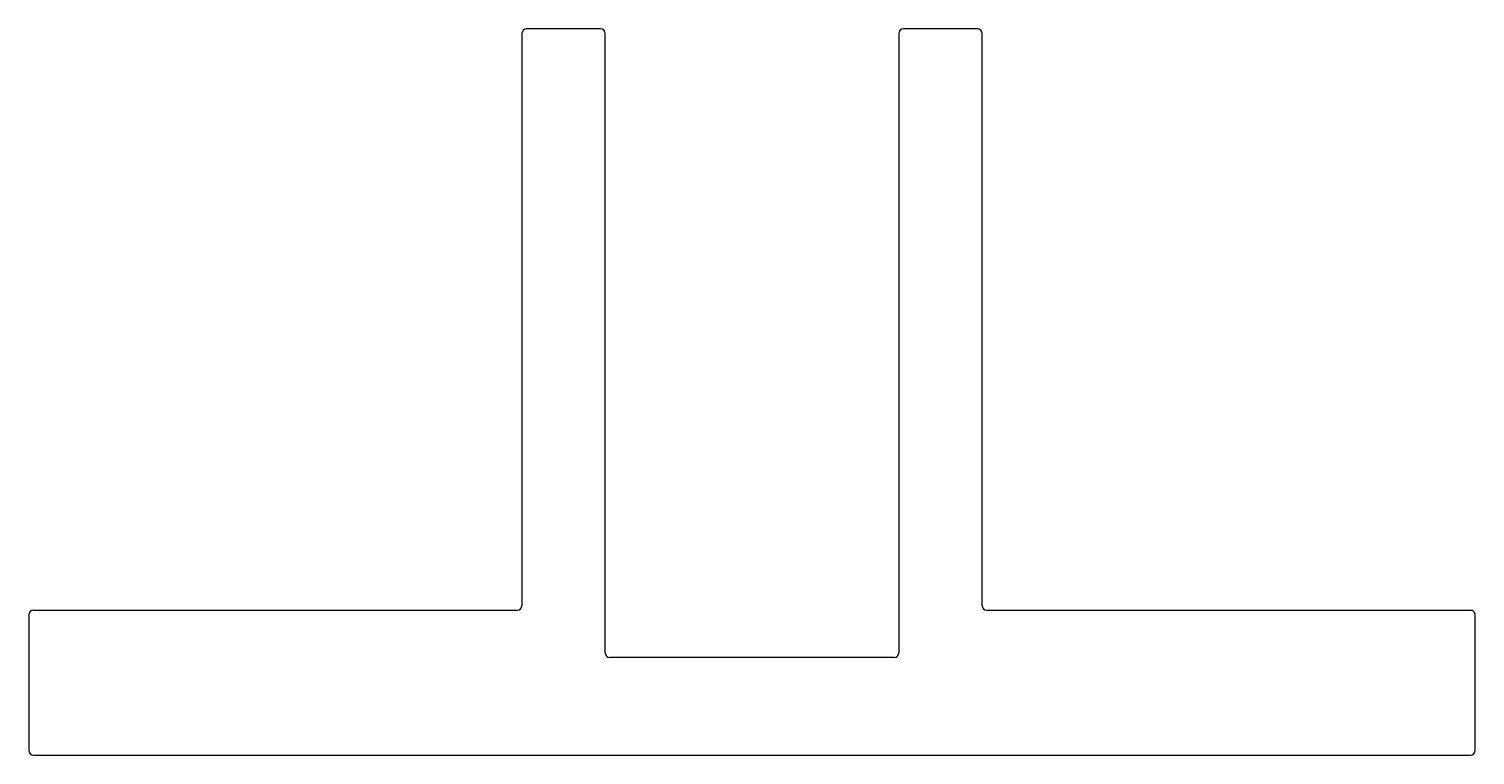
# Model space of a CAD drawing. Extents: x -63 to 64, y 5 to 69.
import ezdxf

# ---------------------------------------------------------------- set-up
doc = ezdxf.new("R2010")
doc.units = 0
doc.layers.get('0').update_dxf_attribs({"linetype": 'CONTINUOUS'})

msp = doc.modelspace()

# ---------------------------------------------------------------- linework, layer by layer
for p, q in [((-13.09, 68.82), (-19.58, 68.82)), ((20.01, 68.82), (13.52, 68.82)), ((-19.99, 68.42), (-19.99, 18.21)), ((-12.68, 14.08), (-12.68, 68.42)), ((13.11, 68.42), (13.11, 14.08)), ((20.42, 18.21), (20.42, 68.42)), ((-20.39, 17.8), (-62.88, 17.8)), ((63.31, 17.8), (20.82, 17.8)), ((-63.29, 17.4), (-63.29, 5.51)), ((63.71, 5.51), (63.71, 17.4)), ((12.71, 13.67), (-12.28, 13.67)), ((-62.88, 5.1), (63.31, 5.1))]:
    msp.add_line(p, q)
for centre, start, end in [((-19.58, 68.42), 90, 180), ((-13.09, 68.42), 0, 90), ((13.52, 68.42), 90, 180), ((20.01, 68.42), 0, 90), ((-62.88, 17.4), 90, 180), ((-20.39, 18.21), 270, 360), ((20.82, 18.21), 180, 270), ((63.31, 17.4), 45, 90), ((63.31, 17.4), 0, 45), ((-12.28, 14.08), 180, 270), ((12.71, 14.08), 270, 360), ((-62.88, 5.51), 180, 270), ((63.31, 5.51), 270, 360)]:
    msp.add_arc(centre, 0.406, start, end)

doc.saveas('drawing.dxf')
